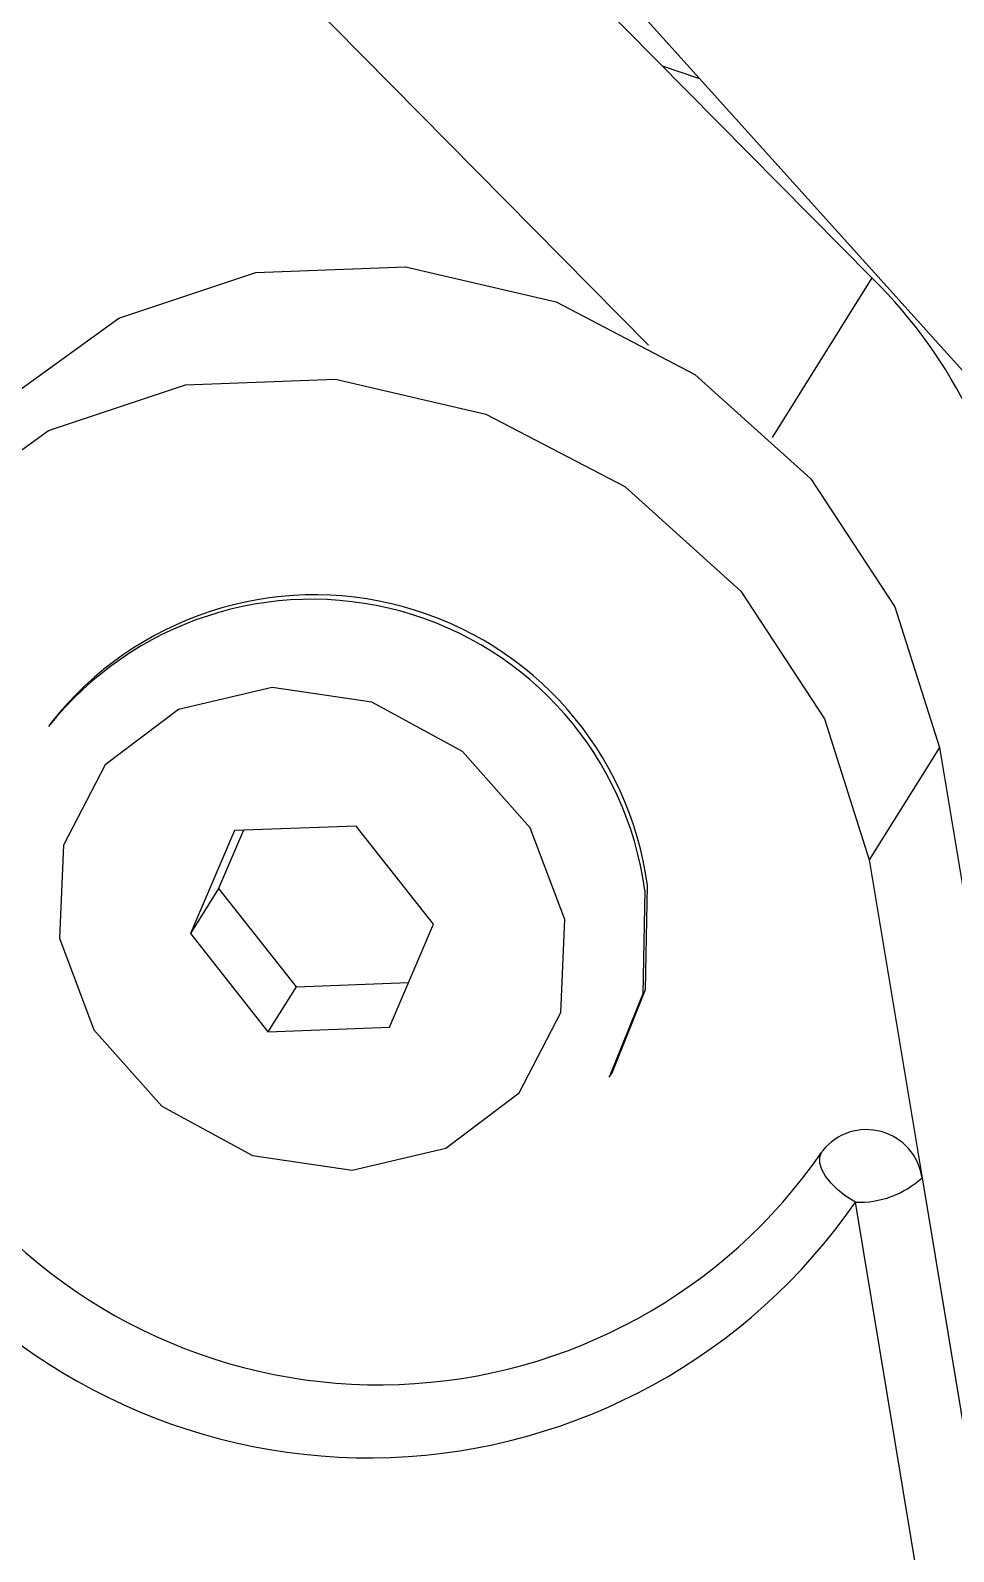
# Model space of a CAD drawing. Header units: millimetres. Extents: x -294 to 2792, y 5 to 1659.
# Drawn here: x 711.08 to 712.755, y 558.265 to 561.027 of the extents above; entities that cross this region are included whole.
import ezdxf

# ---------------------------------------------------------------- set-up
doc = ezdxf.new("R2010")
doc.units = ezdxf.units.MM
doc.layers.get('0').update_dxf_attribs({"lineweight": 18})

msp = doc.modelspace()

# ---------------------------------------------------------------- linework, layer by layer
at = {"color": 7, "linetype": 'Continuous', "lineweight": 25}
for p, q in [((712.2015, 560.4555), (708.4168, 564.2864)), ((712.6069, 560.5774), (711.0244, 562.1793)), ((711.7669, 561.5251), (713.4509, 559.6537)), ((712.6069, 560.5774), (712.4256, 560.2875)), ((711.1181, 559.7711), (711.113, 559.763)), ((712.7297, 559.7249), (712.6022, 559.5213)), ((712.7297, 559.7249), (712.9868, 558.1736)), ((711.4505, 559.5742), (711.3705, 559.3876)), ((711.4668, 559.5748), (711.4215, 559.4691)), ((711.6711, 559.5825), (711.4505, 559.5742)), ((711.8116, 559.4041), (711.6711, 559.5825)), ((712.6022, 559.5213), (712.6979, 558.9441)), ((711.4215, 559.4691), (711.3705, 559.3876)), ((711.4215, 559.4691), (711.562, 559.2907)), ((711.7316, 559.2175), (711.8116, 559.4041)), ((711.3705, 559.3876), (711.511, 559.2092)), ((711.562, 559.2907), (711.511, 559.2092)), ((711.562, 559.2907), (711.7663, 559.2983)), ((711.511, 559.2092), (711.7316, 559.2175)), ((712.1303, 559.1265), (712.1354, 559.1346)), ((712.6979, 558.9441), (712.8744, 557.8786)), ((712.7534, 557.8343), (712.5769, 558.8998))]:
    msp.add_line(p, q, dxfattribs=at)
for points in [[(712.2264, 560.9626), (712.2887, 560.9415), (712.2939, 560.9395)], [(710.9268, 560.2196), (711.0348, 560.3554), (711.2403, 560.5044), (711.489, 560.5873), (711.7608, 560.5975), (712.0338, 560.5341), (712.2857, 560.4023), (712.4963, 560.2126), (712.6484, 559.9806), (712.7297, 559.7249)], [(710.6921, 559.4497), (710.6881, 559.7082), (710.7619, 559.9487), (710.9074, 560.1517), (711.1128, 560.3007), (711.3615, 560.3836), (711.6334, 560.3938), (711.9063, 560.3304), (712.1583, 560.1986), (712.3688, 560.0089), (712.5209, 559.7769), (712.6022, 559.5213)], [(712.0495, 559.413), (711.9868, 559.5793), (711.8639, 559.7177), (711.6994, 559.8071), (711.5185, 559.8339), (711.3486, 559.794), (711.2156, 559.6934), (711.1397, 559.5476), (711.1326, 559.3787), (711.1953, 559.2124), (711.3182, 559.074), (711.4827, 558.9846), (711.6637, 558.9578), (711.8336, 558.9977), (711.9666, 559.0983), (712.0424, 559.2441), (712.0495, 559.413)], [(712.1354, 559.1346), (712.1963, 559.2858), (712.1998, 559.4744)], [(712.1947, 559.4662), (712.1912, 559.2776), (712.1303, 559.1265)], [(712.5769, 558.8998), (712.5604, 558.9102), (712.5456, 558.9218), (712.5329, 558.9342), (712.5229, 558.9467), (712.516, 558.9591), (712.5124, 558.9707), (712.5122, 558.9812), (712.5155, 558.9901)]]:
    msp.add_lwpolyline(points, dxfattribs=at)
for centre, radius, start, end in [((711.979, 559.9372), 0.8968, 5.7568, 45.5555), ((711.5958, 559.3926), 0.6095, 7.7076, 141.6072), ((711.5907, 559.3845), 0.6095, 7.7076, 141.6072), ((712.5969, 558.9293), 0.1021, 8.3565, 140.9583), ((711.7123, 559.5438), 0.9756, 218.8705, 325.4213), ((712.6024, 558.9405), 0.1, 147.9661, 150.9935), ((712.5838, 559.0682), 0.1686, 267.6439, 312.5873), ((711.6933, 559.5089), 1.0732, 218.8705, 325.4213)]:
    msp.add_arc(centre, radius, start, end, dxfattribs=at)

doc.saveas('drawing.dxf')
